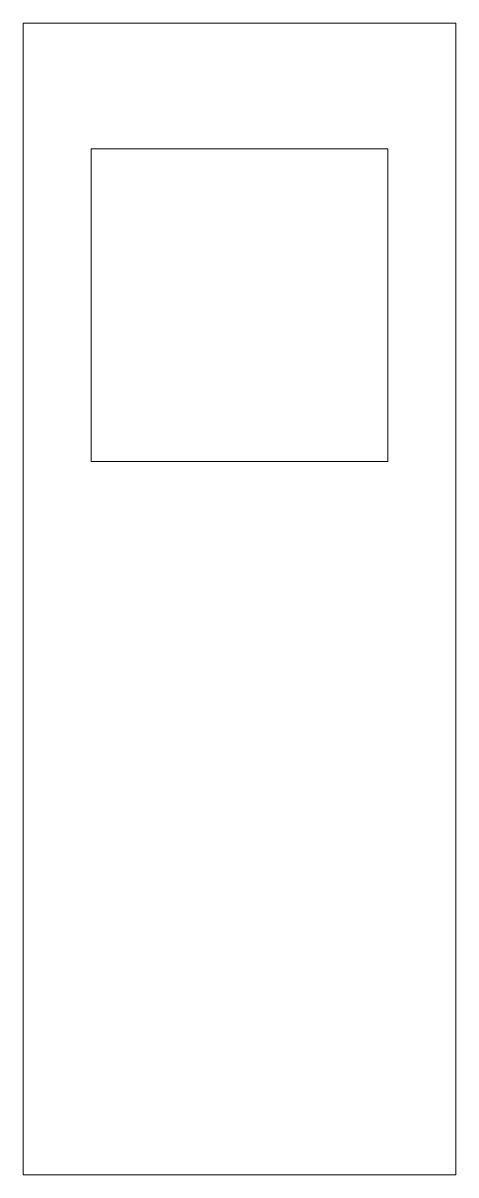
# Model space of a CAD drawing. Header units: millimetres. Extents: x -0.1 to 25.1, y -0.1 to 67.
import ezdxf

# ---------------------------------------------------------------- set-up
doc = ezdxf.new("R2010")
doc.units = ezdxf.units.MM

msp = doc.modelspace()

# ---------------------------------------------------------------- linework, layer by layer
at = {"color": 7, "linetype": 'Continuous', "lineweight": 15}
for p, q in [((25.1, 66.95), (-0.1, 66.95)), ((-0.1, 66.95), (-0.1, -0.1)), ((25.1, -0.1), (25.1, 66.95)), ((21.14, 59.625), (3.86, 59.625)), ((3.86, 59.625), (3.86, 41.425)), ((21.14, 41.425), (21.14, 59.625)), ((3.86, 41.425), (21.14, 41.425)), ((-0.1, -0.1), (25.1, -0.1))]:
    msp.add_line(p, q, dxfattribs=at)

doc.saveas('drawing.dxf')
